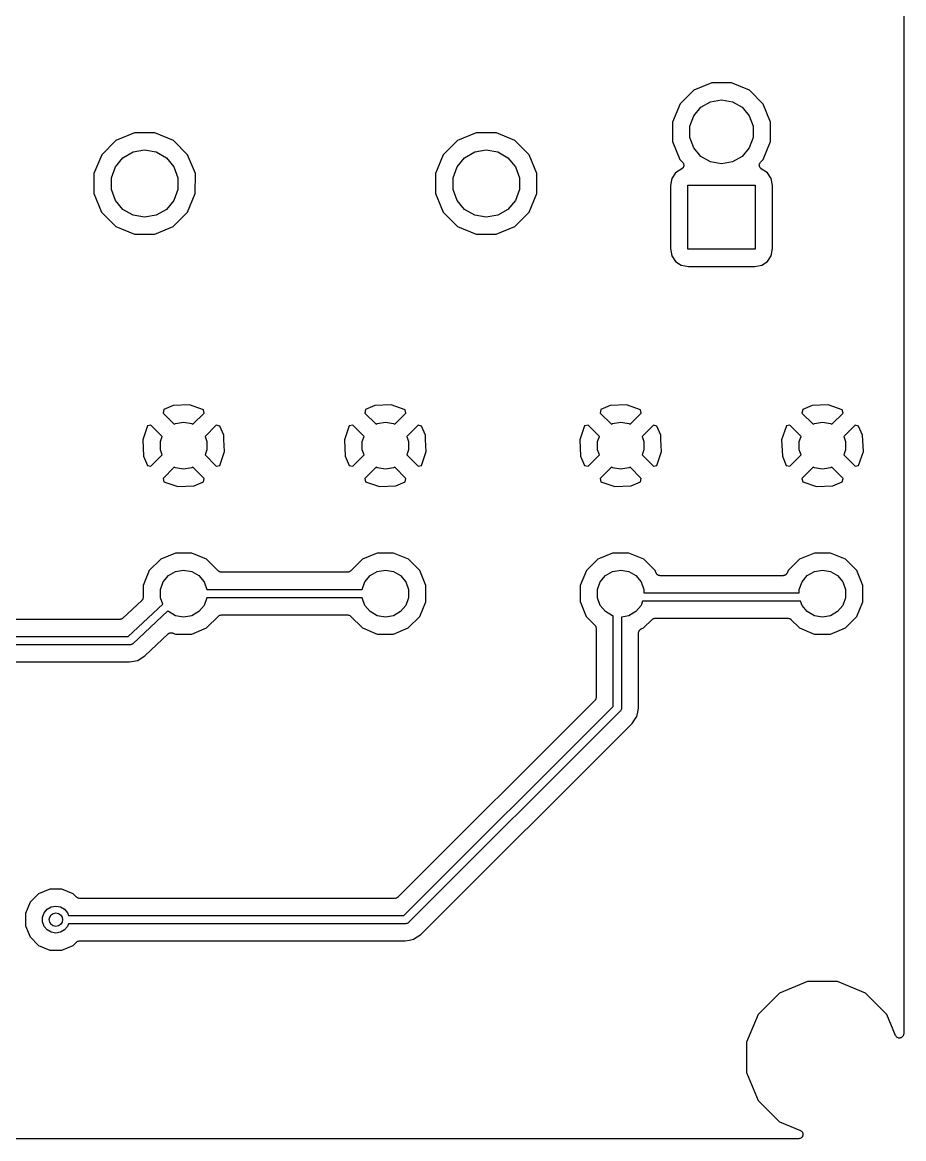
# Model space of a CAD drawing. Extents: x 150.6 to 199.4, y -149.4 to -50.6.
# Drawn here: x 173.2 to 199.42, y -149.42 to -116.2 of the extents above; entities that cross this region are included whole.
import ezdxf

# ---------------------------------------------------------------- set-up
doc = ezdxf.new("R2010")
doc.units = 0
doc.header["$MEASUREMENT"] = 0
doc.layers.add('BLACK', color=7, linetype='CONTINUOUS')

msp = doc.modelspace()

# ---------------------------------------------------------------- linework, layer by layer
at = {"layer": 'Black'}
for p, q in [((199.417, -53.7043), (199.417, -146.297)), ((193.175, -118.223), (192.765, -118.633)), ((193.711, -118.002), (193.175, -118.223)), ((194.291, -118.002), (193.711, -118.002)), ((194.827, -118.225), (194.291, -118.002)), ((195.237, -118.635), (194.827, -118.225)), ((193.387, -118.729), (193.674, -118.564)), ((193.674, -118.564), (194, -118.506)), ((194, -118.506), (194.326, -118.564)), ((194.326, -118.564), (194.613, -118.729)), ((192.765, -118.633), (192.542, -119.169)), ((193.174, -118.983), (193.387, -118.729)), ((194.613, -118.729), (194.826, -118.983)), ((195.458, -119.171), (195.237, -118.635)), ((192.542, -119.169), (192.542, -119.749)), ((193.061, -119.294), (193.174, -118.983)), ((194.826, -118.983), (194.939, -119.294)), ((195.458, -119.751), (195.458, -119.171)), ((176.541, -119.492), (175.987, -119.721)), ((177.141, -119.493), (176.541, -119.492)), ((177.695, -119.723), (177.141, -119.493)), ((186.701, -119.492), (186.147, -119.721)), ((187.301, -119.493), (186.701, -119.492)), ((187.855, -119.723), (187.301, -119.493)), ((193.061, -119.626), (193.061, -119.294)), ((194.939, -119.294), (194.939, -119.626)), ((175.987, -119.721), (175.563, -120.145)), ((178.119, -120.147), (177.695, -119.723)), ((186.147, -119.721), (185.723, -120.145)), ((188.279, -120.147), (187.855, -119.723)), ((192.542, -119.749), (192.763, -120.285)), ((193.174, -119.937), (193.061, -119.626)), ((194.939, -119.626), (194.826, -119.937)), ((195.235, -120.287), (195.458, -119.751)), ((175.563, -120.145), (175.333, -120.699)), ((175.971, -120.498), (176.195, -120.231)), ((176.195, -120.231), (176.497, -120.057)), ((176.497, -120.057), (176.84, -119.997)), ((176.84, -119.997), (177.183, -120.057)), ((177.183, -120.057), (177.485, -120.231)), ((177.485, -120.231), (177.709, -120.498)), ((178.348, -120.701), (178.119, -120.147)), ((185.723, -120.145), (185.493, -120.699)), ((186.131, -120.498), (186.355, -120.231)), ((186.355, -120.231), (186.657, -120.057)), ((186.657, -120.057), (187, -119.997)), ((187, -119.997), (187.343, -120.057)), ((187.343, -120.057), (187.645, -120.231)), ((187.645, -120.231), (187.869, -120.498)), ((188.508, -120.701), (188.279, -120.147)), ((193.387, -120.191), (193.174, -119.937)), ((193.674, -120.356), (193.387, -120.191)), ((194.613, -120.191), (194.326, -120.356)), ((194.826, -119.937), (194.613, -120.191)), ((175.852, -120.826), (175.971, -120.498)), ((177.709, -120.498), (177.828, -120.826)), ((186.012, -120.826), (186.131, -120.498)), ((187.869, -120.498), (187.988, -120.826)), ((192.822, -120.558), (192.634, -120.684)), ((192.763, -120.285), (192.841, -120.363)), ((192.823, -120.557), (192.822, -120.558)), ((192.824, -120.557), (192.823, -120.557)), ((192.839, -120.542), (192.824, -120.557)), ((192.854, -120.528), (192.839, -120.542)), ((192.841, -120.363), (192.842, -120.364)), ((192.842, -120.364), (192.843, -120.365)), ((192.843, -120.365), (192.855, -120.382)), ((192.855, -120.525), (192.854, -120.526)), ((192.854, -120.526), (192.854, -120.528)), ((192.855, -120.382), (192.866, -120.399)), ((192.864, -120.507), (192.855, -120.525)), ((192.873, -120.488), (192.864, -120.507)), ((192.866, -120.399), (192.867, -120.4)), ((192.867, -120.4), (192.867, -120.401)), ((192.867, -120.401), (192.872, -120.422)), ((192.872, -120.422), (192.878, -120.442)), ((192.874, -120.485), (192.873, -120.487)), ((192.873, -120.487), (192.873, -120.488)), ((192.876, -120.465), (192.874, -120.485)), ((192.878, -120.444), (192.876, -120.465)), ((192.878, -120.442), (192.878, -120.443)), ((192.878, -120.443), (192.878, -120.444)), ((194, -120.414), (193.674, -120.356)), ((194.326, -120.356), (194, -120.414)), ((195.122, -120.444), (195.123, -120.443)), ((195.125, -120.465), (195.122, -120.444)), ((195.123, -120.442), (195.128, -120.422)), ((195.123, -120.443), (195.123, -120.442)), ((195.126, -120.485), (195.125, -120.465)), ((195.127, -120.487), (195.126, -120.485)), ((195.127, -120.488), (195.127, -120.487)), ((195.136, -120.507), (195.127, -120.488)), ((195.128, -120.422), (195.133, -120.402)), ((195.133, -120.402), (195.134, -120.4)), ((195.134, -120.399), (195.146, -120.382)), ((195.134, -120.4), (195.134, -120.399)), ((195.145, -120.525), (195.136, -120.507)), ((195.146, -120.526), (195.145, -120.525)), ((195.146, -120.382), (195.157, -120.365)), ((195.147, -120.528), (195.146, -120.526)), ((195.162, -120.542), (195.147, -120.528)), ((195.157, -120.365), (195.158, -120.364)), ((195.158, -120.364), (195.159, -120.363)), ((195.159, -120.363), (195.235, -120.287)), ((195.176, -120.557), (195.162, -120.542)), ((195.177, -120.557), (195.176, -120.557)), ((195.178, -120.558), (195.177, -120.557)), ((195.366, -120.684), (195.178, -120.558)), ((175.333, -120.699), (175.332, -121.299)), ((175.852, -121.174), (175.852, -120.826)), ((177.828, -120.826), (177.828, -121.174)), ((178.347, -121.301), (178.348, -120.701)), ((185.493, -120.699), (185.492, -121.299)), ((186.012, -121.174), (186.012, -120.826)), ((187.988, -120.826), (187.988, -121.174)), ((188.507, -121.05), (188.508, -120.701)), ((192.521, -120.852), (192.48, -121.063)), ((192.634, -120.684), (192.521, -120.852)), ((195.479, -120.852), (195.366, -120.684)), ((195.52, -121.063), (195.479, -120.852)), ((175.971, -121.502), (175.852, -121.174)), ((177.828, -121.174), (177.709, -121.502)), ((186.131, -121.502), (186.012, -121.174)), ((187.988, -121.174), (187.869, -121.502)), ((188.507, -121.301), (188.507, -121.05)), ((192.48, -121.063), (192.48, -122.937)), ((193, -122.95), (193, -121.05)), ((193, -121.05), (195, -121.05)), ((195, -121.05), (195, -122.95)), ((195.52, -122.937), (195.52, -121.063)), ((175.332, -121.299), (175.561, -121.853)), ((176.195, -121.769), (175.971, -121.502)), ((177.709, -121.502), (177.485, -121.769)), ((178.117, -121.855), (178.347, -121.301)), ((185.492, -121.299), (185.721, -121.853)), ((186.355, -121.769), (186.131, -121.502)), ((187.869, -121.502), (187.645, -121.769)), ((188.277, -121.855), (188.507, -121.301)), ((175.561, -121.853), (175.985, -122.277)), ((176.497, -121.943), (176.195, -121.769)), ((177.485, -121.769), (177.183, -121.943)), ((177.693, -122.279), (178.117, -121.855)), ((185.721, -121.853), (186.145, -122.277)), ((186.657, -121.943), (186.355, -121.769)), ((187.645, -121.769), (187.343, -121.943)), ((187.853, -122.279), (188.277, -121.855)), ((176.84, -122.003), (176.497, -121.943)), ((177.183, -121.943), (176.84, -122.003)), ((187, -122.003), (186.657, -121.943)), ((187.343, -121.943), (187, -122.003)), ((175.985, -122.277), (176.539, -122.507)), ((176.539, -122.507), (177.139, -122.508)), ((177.139, -122.508), (177.693, -122.279)), ((186.145, -122.277), (186.699, -122.507)), ((186.699, -122.507), (187.299, -122.508)), ((187.299, -122.508), (187.853, -122.279)), ((192.48, -122.937), (192.521, -123.148)), ((192.521, -123.148), (192.634, -123.316)), ((195, -122.95), (193, -122.95)), ((195.366, -123.316), (195.479, -123.148)), ((195.479, -123.148), (195.52, -122.937)), ((192.634, -123.316), (192.802, -123.429)), ((192.802, -123.429), (193.013, -123.47)), ((193.013, -123.47), (194.987, -123.47)), ((194.987, -123.47), (195.198, -123.429)), ((195.198, -123.429), (195.366, -123.316)), ((177.414, -127.723), (177.387, -127.828)), ((177.387, -127.828), (177.722, -128.163)), ((177.691, -127.608), (177.414, -127.723)), ((178.174, -127.582), (177.691, -127.608)), ((178.587, -127.728), (178.174, -127.582)), ((178.278, -128.163), (178.613, -127.828)), ((178.613, -127.828), (178.587, -127.728)), ((183.414, -127.723), (183.387, -127.828)), ((183.387, -127.828), (183.722, -128.163)), ((183.691, -127.608), (183.414, -127.723)), ((184.174, -127.582), (183.691, -127.608)), ((184.587, -127.728), (184.174, -127.582)), ((184.278, -128.163), (184.613, -127.828)), ((184.613, -127.828), (184.587, -127.728)), ((190.414, -127.723), (190.387, -127.828)), ((190.387, -127.828), (190.722, -128.163)), ((190.691, -127.608), (190.414, -127.723)), ((191.174, -127.582), (190.691, -127.608)), ((191.587, -127.728), (191.174, -127.582)), ((191.278, -128.163), (191.613, -127.828)), ((191.613, -127.828), (191.587, -127.728)), ((196.414, -127.723), (196.387, -127.828)), ((196.387, -127.828), (196.722, -128.163)), ((196.691, -127.608), (196.414, -127.723)), ((197.174, -127.582), (196.691, -127.608)), ((197.587, -127.728), (197.174, -127.582)), ((197.278, -128.163), (197.613, -127.828)), ((197.613, -127.828), (197.587, -127.728)), ((177.028, -128.187), (176.928, -128.213)), ((177.365, -128.525), (177.028, -128.187)), ((177.722, -128.163), (177.76, -128.141)), ((177.76, -128.141), (178, -128.099)), ((178, -128.099), (178.24, -128.141)), ((178.24, -128.141), (178.278, -128.163)), ((178.972, -128.187), (178.635, -128.525)), ((179.077, -128.214), (178.972, -128.187)), ((183.028, -128.187), (182.928, -128.213)), ((183.365, -128.525), (183.028, -128.187)), ((183.722, -128.163), (183.76, -128.141)), ((183.76, -128.141), (184, -128.099)), ((184, -128.099), (184.24, -128.141)), ((184.24, -128.141), (184.278, -128.163)), ((184.972, -128.187), (184.635, -128.525)), ((185.077, -128.214), (184.972, -128.187)), ((190.028, -128.187), (189.928, -128.213)), ((190.365, -128.525), (190.028, -128.187)), ((190.722, -128.163), (190.76, -128.141)), ((190.76, -128.141), (191, -128.099)), ((191, -128.099), (191.24, -128.141)), ((191.24, -128.141), (191.278, -128.163)), ((191.972, -128.187), (191.635, -128.525)), ((192.077, -128.214), (191.972, -128.187)), ((196.028, -128.187), (195.928, -128.213)), ((196.365, -128.525), (196.028, -128.187)), ((196.722, -128.163), (196.76, -128.141)), ((196.76, -128.141), (197, -128.099)), ((197, -128.099), (197.24, -128.141)), ((197.24, -128.141), (197.278, -128.163)), ((197.972, -128.187), (197.635, -128.525)), ((198.077, -128.214), (197.972, -128.187)), ((176.928, -128.213), (176.782, -128.626)), ((177.309, -128.678), (177.365, -128.525)), ((178.635, -128.525), (178.691, -128.678)), ((179.192, -128.491), (179.077, -128.214)), ((179.198, -128.614), (179.192, -128.491)), ((182.928, -128.213), (182.782, -128.626)), ((183.309, -128.678), (183.365, -128.525)), ((184.635, -128.525), (184.691, -128.678)), ((185.192, -128.491), (185.077, -128.214)), ((185.198, -128.614), (185.192, -128.491)), ((189.928, -128.213), (189.782, -128.626)), ((190.309, -128.678), (190.365, -128.525)), ((191.635, -128.525), (191.691, -128.678)), ((192.192, -128.491), (192.077, -128.214)), ((192.198, -128.614), (192.192, -128.491)), ((195.928, -128.213), (195.782, -128.626)), ((196.309, -128.678), (196.365, -128.525)), ((197.635, -128.525), (197.691, -128.678)), ((198.192, -128.491), (198.077, -128.214)), ((198.218, -128.974), (198.192, -128.491)), ((176.782, -128.626), (176.808, -129.109)), ((177.309, -128.922), (177.309, -128.678)), ((178.691, -128.678), (178.691, -128.922)), ((179.218, -128.974), (179.198, -128.614)), ((182.782, -128.626), (182.808, -129.109)), ((183.309, -128.922), (183.309, -128.678)), ((184.691, -128.678), (184.691, -128.922)), ((185.218, -128.974), (185.198, -128.614)), ((189.782, -128.626), (189.808, -129.109)), ((190.309, -128.922), (190.309, -128.678)), ((191.691, -128.678), (191.691, -128.922)), ((192.218, -128.974), (192.198, -128.614)), ((195.782, -128.626), (195.808, -129.109)), ((196.309, -128.922), (196.309, -128.678)), ((197.691, -128.678), (197.691, -128.922)), ((176.808, -129.109), (176.923, -129.386)), ((177.028, -129.413), (177.365, -129.075)), ((177.365, -129.075), (177.309, -128.922)), ((178.691, -128.922), (178.635, -129.075)), ((178.635, -129.075), (178.972, -129.413)), ((179.072, -129.387), (179.218, -128.974)), ((182.808, -129.109), (182.923, -129.386)), ((183.028, -129.413), (183.365, -129.075)), ((183.365, -129.075), (183.309, -128.922)), ((184.691, -128.922), (184.635, -129.075)), ((184.635, -129.075), (184.972, -129.413)), ((185.072, -129.387), (185.218, -128.974)), ((189.808, -129.109), (189.923, -129.386)), ((190.028, -129.413), (190.365, -129.075)), ((190.365, -129.075), (190.309, -128.922)), ((191.691, -128.922), (191.635, -129.075)), ((191.635, -129.075), (191.972, -129.413)), ((192.072, -129.387), (192.218, -128.974)), ((195.808, -129.109), (195.923, -129.386)), ((196.028, -129.413), (196.365, -129.075)), ((196.365, -129.075), (196.309, -128.922)), ((197.691, -128.922), (197.635, -129.075)), ((197.635, -129.075), (197.972, -129.413)), ((198.072, -129.387), (198.218, -128.974)), ((176.923, -129.386), (177.028, -129.413)), ((177.722, -129.437), (177.387, -129.772)), ((177.76, -129.459), (177.722, -129.437)), ((178, -129.501), (177.76, -129.459)), ((178.24, -129.459), (178, -129.501)), ((178.278, -129.437), (178.24, -129.459)), ((178.613, -129.772), (178.278, -129.437)), ((178.972, -129.413), (179.072, -129.387)), ((182.923, -129.386), (183.028, -129.413)), ((183.722, -129.437), (183.387, -129.772)), ((183.76, -129.459), (183.722, -129.437)), ((184, -129.501), (183.76, -129.459)), ((184.24, -129.459), (184, -129.501)), ((184.278, -129.437), (184.24, -129.459)), ((184.613, -129.772), (184.278, -129.437)), ((184.972, -129.413), (185.072, -129.387)), ((189.923, -129.386), (190.028, -129.413)), ((190.722, -129.437), (190.387, -129.772)), ((190.76, -129.459), (190.722, -129.437)), ((191, -129.501), (190.76, -129.459)), ((191.24, -129.459), (191, -129.501)), ((191.278, -129.437), (191.24, -129.459)), ((191.613, -129.772), (191.278, -129.437)), ((191.972, -129.413), (192.072, -129.387)), ((195.923, -129.386), (196.028, -129.413)), ((196.722, -129.437), (196.387, -129.772)), ((196.76, -129.459), (196.722, -129.437)), ((197, -129.501), (196.76, -129.459)), ((197.24, -129.459), (197, -129.501)), ((197.278, -129.437), (197.24, -129.459)), ((197.613, -129.772), (197.278, -129.437)), ((197.972, -129.413), (198.072, -129.387)), ((177.387, -129.772), (177.413, -129.872)), ((178.586, -129.877), (178.613, -129.772)), ((183.387, -129.772), (183.413, -129.872)), ((184.586, -129.877), (184.613, -129.772)), ((190.387, -129.772), (190.413, -129.872)), ((191.586, -129.877), (191.613, -129.772)), ((196.387, -129.772), (196.413, -129.872)), ((197.586, -129.877), (197.613, -129.772)), ((177.413, -129.872), (177.826, -130.018)), ((177.826, -130.018), (178.309, -129.992)), ((178.309, -129.992), (178.586, -129.877)), ((183.413, -129.872), (183.826, -130.018)), ((183.826, -130.018), (184.309, -129.992)), ((184.309, -129.992), (184.586, -129.877)), ((190.413, -129.872), (190.826, -130.018)), ((190.826, -130.018), (191.309, -129.992)), ((191.309, -129.992), (191.586, -129.877)), ((196.413, -129.872), (196.826, -130.018)), ((196.826, -130.018), (197.309, -129.992)), ((197.309, -129.992), (197.586, -129.877)), ((177.317, -132.177), (176.978, -132.516)), ((177.761, -131.993), (177.317, -132.177)), ((178.241, -131.994), (177.761, -131.993)), ((178.684, -132.178), (178.241, -131.994)), ((179.036, -132.53), (178.684, -132.178)), ((183.317, -132.177), (182.964, -132.53)), ((183.761, -131.993), (183.317, -132.177)), ((184.241, -131.994), (183.761, -131.993)), ((184.684, -132.178), (184.241, -131.994)), ((185.023, -132.517), (184.684, -132.178)), ((190.317, -132.177), (189.978, -132.516)), ((190.761, -131.993), (190.317, -132.177)), ((191.241, -131.994), (190.761, -131.993)), ((191.684, -132.178), (191.241, -131.994)), ((192.023, -132.517), (191.684, -132.178)), ((196.317, -132.177), (195.978, -132.516)), ((196.761, -131.993), (196.317, -132.177)), ((197.241, -131.994), (196.761, -131.993)), ((197.684, -132.178), (197.241, -131.994)), ((198.023, -132.517), (197.684, -132.178)), ((176.978, -132.516), (176.794, -132.959)), ((177.76, -132.541), (178, -132.499)), ((178, -132.499), (178.24, -132.541)), ((183.76, -132.541), (184, -132.499)), ((184, -132.499), (184.24, -132.541)), ((185.207, -132.961), (185.023, -132.517)), ((189.978, -132.516), (189.794, -132.959)), ((190.76, -132.541), (191, -132.499)), ((191, -132.499), (191.24, -132.541)), ((192.053, -132.588), (192.023, -132.517)), ((195.978, -132.516), (195.947, -132.589)), ((196.76, -132.541), (197, -132.499)), ((197, -132.499), (197.24, -132.541)), ((198.207, -132.961), (198.023, -132.517)), ((177.309, -133.078), (177.393, -132.849)), ((177.393, -132.849), (177.549, -132.663)), ((177.549, -132.663), (177.76, -132.541)), ((178.24, -132.541), (178.451, -132.663)), ((178.451, -132.663), (178.607, -132.849)), ((178.607, -132.849), (178.689, -133.075)), ((179.04, -132.533), (179.036, -132.53)), ((179.044, -132.537), (179.04, -132.533)), ((179.058, -132.546), (179.044, -132.537)), ((179.072, -132.555), (179.058, -132.546)), ((179.077, -132.557), (179.072, -132.555)), ((179.082, -132.559), (179.077, -132.557)), ((179.098, -132.562), (179.082, -132.559)), ((179.114, -132.567), (179.098, -132.562)), ((179.12, -132.566), (179.114, -132.567)), ((179.126, -132.567), (179.12, -132.566)), ((182.874, -132.567), (179.126, -132.567)), ((182.879, -132.566), (182.874, -132.567)), ((182.885, -132.567), (182.879, -132.566)), ((182.901, -132.562), (182.885, -132.567)), ((182.917, -132.559), (182.901, -132.562)), ((182.922, -132.557), (182.917, -132.559)), ((182.927, -132.555), (182.922, -132.557)), ((182.941, -132.546), (182.927, -132.555)), ((182.955, -132.537), (182.941, -132.546)), ((182.959, -132.533), (182.955, -132.537)), ((182.964, -132.53), (182.959, -132.533)), ((183.311, -133.075), (183.393, -132.849)), ((183.393, -132.849), (183.549, -132.663)), ((183.549, -132.663), (183.76, -132.541)), ((184.24, -132.541), (184.451, -132.663)), ((184.451, -132.663), (184.607, -132.849)), ((184.607, -132.849), (184.691, -133.078)), ((190.309, -133.078), (190.393, -132.849)), ((190.393, -132.849), (190.549, -132.663)), ((190.549, -132.663), (190.76, -132.541)), ((191.24, -132.541), (191.451, -132.663)), ((191.451, -132.663), (191.607, -132.849)), ((191.607, -132.849), (191.691, -133.078)), ((192.057, -132.596), (192.053, -132.588)), ((192.06, -132.603), (192.057, -132.596)), ((192.069, -132.614), (192.06, -132.603)), ((192.076, -132.626), (192.069, -132.614)), ((192.083, -132.631), (192.076, -132.626)), ((192.089, -132.637), (192.083, -132.631)), ((192.1, -132.644), (192.089, -132.637)), ((192.111, -132.653), (192.1, -132.644)), ((192.119, -132.655), (192.111, -132.653)), ((192.127, -132.659), (192.119, -132.655)), ((192.14, -132.662), (192.127, -132.659)), ((192.153, -132.666), (192.14, -132.662)), ((192.162, -132.666), (192.153, -132.666)), ((192.17, -132.667), (192.162, -132.666)), ((195.83, -132.667), (192.17, -132.667)), ((195.838, -132.666), (195.83, -132.667)), ((195.847, -132.666), (195.838, -132.666)), ((195.86, -132.662), (195.847, -132.666)), ((195.874, -132.659), (195.86, -132.662)), ((195.881, -132.655), (195.874, -132.659)), ((195.889, -132.653), (195.881, -132.655)), ((195.9, -132.644), (195.889, -132.653)), ((195.912, -132.637), (195.9, -132.644)), ((195.917, -132.631), (195.912, -132.637)), ((195.924, -132.626), (195.917, -132.631)), ((195.931, -132.614), (195.924, -132.626)), ((195.94, -132.603), (195.931, -132.614)), ((195.943, -132.596), (195.94, -132.603)), ((195.947, -132.589), (195.943, -132.596)), ((196.309, -133.078), (196.393, -132.849)), ((196.393, -132.849), (196.549, -132.663)), ((196.549, -132.663), (196.76, -132.541)), ((197.24, -132.541), (197.451, -132.663)), ((197.451, -132.663), (197.607, -132.849)), ((197.607, -132.849), (197.691, -133.078)), ((176.794, -132.959), (176.793, -133.312)), ((177.309, -133.322), (177.309, -133.078)), ((178.689, -133.075), (183.311, -133.075)), ((184.691, -133.078), (184.691, -133.322)), ((185.206, -133.441), (185.207, -132.961)), ((189.794, -132.959), (189.793, -133.439)), ((190.309, -133.322), (190.309, -133.078)), ((191.691, -133.078), (191.691, -133.175)), ((191.691, -133.175), (196.309, -133.175)), ((196.309, -133.175), (196.309, -133.078)), ((197.691, -133.078), (197.691, -133.322)), ((198.206, -133.441), (198.207, -132.961)), ((176.753, -133.405), (176.187, -133.933)), ((176.351, -134.475), (177.38, -133.515)), ((176.758, -133.398), (176.753, -133.405)), ((176.764, -133.393), (176.758, -133.398)), ((176.771, -133.381), (176.764, -133.393)), ((176.78, -133.369), (176.771, -133.381)), ((176.782, -133.362), (176.78, -133.369)), ((176.786, -133.355), (176.782, -133.362)), ((176.788, -133.341), (176.786, -133.355)), ((176.792, -133.327), (176.788, -133.341)), ((176.793, -133.312), (176.792, -133.319)), ((176.792, -133.319), (176.792, -133.327)), ((177.38, -133.515), (177.309, -133.322)), ((178.689, -133.325), (178.607, -133.551)), ((183.311, -133.325), (178.689, -133.325)), ((183.393, -133.551), (183.311, -133.325)), ((184.691, -133.322), (184.607, -133.551)), ((185.022, -133.884), (185.206, -133.441)), ((189.793, -133.439), (189.977, -133.883)), ((190.393, -133.551), (190.309, -133.322)), ((191.653, -133.425), (191.607, -133.551)), ((196.347, -133.425), (191.653, -133.425)), ((196.393, -133.551), (196.347, -133.425)), ((197.691, -133.322), (197.607, -133.551)), ((198.022, -133.884), (198.206, -133.441)), ((177.531, -133.715), (176.485, -134.691)), ((177.549, -133.737), (177.531, -133.715)), ((177.76, -133.859), (177.549, -133.737)), ((178.451, -133.737), (178.24, -133.859)), ((178.607, -133.551), (178.451, -133.737)), ((179.059, -133.854), (179.073, -133.845)), ((179.073, -133.845), (179.078, -133.843)), ((179.078, -133.843), (179.083, -133.841)), ((179.083, -133.841), (179.099, -133.838)), ((179.099, -133.838), (179.115, -133.833)), ((179.115, -133.833), (179.121, -133.834)), ((179.121, -133.834), (179.126, -133.833)), ((179.126, -133.833), (182.874, -133.833)), ((182.874, -133.833), (182.88, -133.834)), ((182.88, -133.834), (182.886, -133.833)), ((182.886, -133.833), (182.902, -133.838)), ((182.902, -133.838), (182.918, -133.841)), ((182.918, -133.841), (182.923, -133.843)), ((182.923, -133.843), (182.928, -133.845)), ((182.928, -133.845), (182.942, -133.854)), ((183.549, -133.737), (183.393, -133.551)), ((183.76, -133.859), (183.549, -133.737)), ((184.451, -133.737), (184.24, -133.859)), ((184.607, -133.551), (184.451, -133.737)), ((190.549, -133.737), (190.393, -133.551)), ((190.76, -133.859), (190.549, -133.737)), ((191.451, -133.737), (191.24, -133.859)), ((191.607, -133.551), (191.451, -133.737)), ((196.549, -133.737), (196.393, -133.551)), ((196.76, -133.859), (196.549, -133.737)), ((197.451, -133.737), (197.24, -133.859)), ((197.607, -133.551), (197.451, -133.737)), ((176.1, -133.967), (172.739, -133.967)), ((176.104, -133.966), (176.1, -133.967)), ((176.107, -133.967), (176.104, -133.966)), ((176.125, -133.963), (176.107, -133.967)), ((176.144, -133.959), (176.125, -133.963)), ((176.147, -133.958), (176.144, -133.959)), ((176.15, -133.957), (176.147, -133.958)), ((176.166, -133.947), (176.15, -133.957)), ((176.182, -133.937), (176.166, -133.947)), ((176.184, -133.935), (176.182, -133.937)), ((176.187, -133.933), (176.184, -133.935)), ((178, -133.901), (177.76, -133.859)), ((178.24, -133.859), (178, -133.901)), ((178.683, -134.223), (179.036, -133.87)), ((179.036, -133.87), (179.041, -133.867)), ((179.041, -133.867), (179.045, -133.863)), ((179.045, -133.863), (179.059, -133.854)), ((182.942, -133.854), (182.956, -133.863)), ((182.956, -133.863), (182.96, -133.867)), ((182.96, -133.867), (182.964, -133.87)), ((182.964, -133.87), (183.316, -134.222)), ((184, -133.901), (183.76, -133.859)), ((184.24, -133.859), (184, -133.901)), ((184.683, -134.223), (185.022, -133.884)), ((189.977, -133.883), (190.23, -134.136)), ((190.23, -134.136), (190.233, -134.141)), ((190.233, -134.141), (190.237, -134.144)), ((190.237, -134.144), (190.246, -134.159)), ((190.246, -134.159), (190.255, -134.172)), ((190.255, -134.172), (190.257, -134.178)), ((190.257, -134.178), (190.259, -134.183)), ((190.775, -133.861), (190.76, -133.859)), ((190.775, -136.558), (190.775, -133.861)), ((191.24, -133.859), (191.025, -133.897)), ((191.025, -133.897), (191.025, -136.61)), ((191.683, -134.223), (191.936, -133.97)), ((191.936, -133.97), (191.941, -133.967)), ((191.941, -133.967), (191.944, -133.963)), ((191.944, -133.963), (191.959, -133.954)), ((191.959, -133.954), (191.972, -133.945)), ((191.972, -133.945), (191.978, -133.943)), ((191.978, -133.943), (191.983, -133.941)), ((191.983, -133.941), (191.999, -133.938)), ((191.999, -133.938), (192.015, -133.933)), ((192.015, -133.933), (192.021, -133.934)), ((192.021, -133.934), (192.026, -133.933)), ((192.026, -133.933), (195.974, -133.933)), ((195.974, -133.933), (195.98, -133.934)), ((195.98, -133.934), (195.985, -133.933)), ((195.985, -133.933), (196.001, -133.938)), ((196.001, -133.938), (196.018, -133.941)), ((196.018, -133.941), (196.023, -133.943)), ((196.023, -133.943), (196.028, -133.945)), ((196.028, -133.945), (196.042, -133.954)), ((196.042, -133.954), (196.056, -133.963)), ((196.056, -133.963), (196.06, -133.967)), ((196.06, -133.967), (196.064, -133.97)), ((196.064, -133.97), (196.316, -134.222)), ((197, -133.901), (196.76, -133.859)), ((197.24, -133.859), (197, -133.901)), ((197.683, -134.223), (198.022, -133.884)), ((171.47, -134.475), (176.351, -134.475)), ((176.841, -135.054), (177.544, -134.398)), ((177.544, -134.398), (177.55, -134.394)), ((177.55, -134.394), (177.554, -134.39)), ((177.554, -134.39), (177.568, -134.382)), ((177.568, -134.382), (177.581, -134.374)), ((177.581, -134.374), (177.587, -134.372)), ((177.587, -134.372), (177.593, -134.37)), ((177.593, -134.37), (177.609, -134.367)), ((177.609, -134.367), (177.624, -134.364)), ((177.624, -134.364), (177.63, -134.365)), ((177.63, -134.365), (177.637, -134.364)), ((177.637, -134.364), (177.652, -134.367)), ((177.652, -134.367), (177.668, -134.369)), ((177.668, -134.369), (177.674, -134.372)), ((177.674, -134.372), (177.68, -134.373)), ((177.68, -134.373), (177.759, -134.406)), ((177.759, -134.406), (178.239, -134.407)), ((178.239, -134.407), (178.683, -134.223)), ((183.316, -134.222), (183.759, -134.406)), ((183.759, -134.406), (184.239, -134.407)), ((184.239, -134.407), (184.683, -134.223)), ((190.259, -134.183), (190.262, -134.199)), ((190.262, -134.199), (190.267, -134.215)), ((190.267, -134.215), (190.266, -134.221)), ((190.266, -134.221), (190.267, -134.226)), ((190.267, -134.226), (190.267, -136.295)), ((191.533, -134.37), (191.534, -134.362)), ((191.533, -136.598), (191.533, -134.37)), ((191.534, -134.353), (191.538, -134.34)), ((191.534, -134.362), (191.534, -134.353)), ((191.538, -134.34), (191.541, -134.327)), ((191.541, -134.327), (191.545, -134.319)), ((191.545, -134.319), (191.547, -134.311)), ((191.547, -134.311), (191.556, -134.3)), ((191.556, -134.3), (191.563, -134.289)), ((191.563, -134.289), (191.569, -134.283)), ((191.569, -134.283), (191.574, -134.276)), ((191.574, -134.276), (191.586, -134.269)), ((191.586, -134.269), (191.596, -134.26)), ((191.596, -134.26), (191.604, -134.257)), ((191.604, -134.257), (191.612, -134.253)), ((191.612, -134.253), (191.683, -134.223)), ((196.316, -134.222), (196.759, -134.406)), ((196.759, -134.406), (197.239, -134.407)), ((197.239, -134.407), (197.683, -134.223)), ((176.4, -134.725), (171.41, -134.725)), ((176.403, -134.724), (176.4, -134.725)), ((176.407, -134.725), (176.403, -134.724)), ((176.425, -134.721), (176.407, -134.725)), ((176.443, -134.717), (176.425, -134.721)), ((176.446, -134.716), (176.443, -134.717)), ((176.449, -134.715), (176.446, -134.716)), ((176.464, -134.705), (176.449, -134.715)), ((176.48, -134.696), (176.464, -134.705)), ((176.482, -134.693), (176.48, -134.696)), ((176.485, -134.691), (176.482, -134.693)), ((176.633, -135.188), (176.733, -135.121)), ((176.733, -135.121), (176.735, -135.12)), ((176.735, -135.12), (176.737, -135.119)), ((176.737, -135.119), (176.841, -135.054)), ((171.423, -135.233), (176.387, -135.233)), ((176.387, -135.233), (176.508, -135.209)), ((176.508, -135.209), (176.51, -135.209)), ((176.51, -135.209), (176.512, -135.208)), ((176.512, -135.208), (176.63, -135.189)), ((176.63, -135.189), (176.632, -135.188)), ((176.632, -135.188), (176.633, -135.188)), ((190.23, -136.385), (184.375, -142.23)), ((190.233, -136.38), (190.23, -136.385)), ((190.237, -136.376), (190.233, -136.38)), ((190.246, -136.362), (190.237, -136.376)), ((190.255, -136.349), (190.246, -136.362)), ((190.257, -136.343), (190.255, -136.349)), ((190.259, -136.338), (190.257, -136.343)), ((190.262, -136.322), (190.259, -136.338)), ((190.267, -136.306), (190.262, -136.322)), ((190.267, -136.295), (190.266, -136.3)), ((190.266, -136.3), (190.267, -136.306)), ((184.548, -142.775), (190.775, -136.558)), ((190.988, -136.698), (184.688, -142.988)), ((190.992, -136.694), (190.988, -136.698)), ((190.996, -136.69), (190.992, -136.694)), ((191.004, -136.676), (190.996, -136.69)), ((191.013, -136.663), (191.004, -136.676)), ((191.015, -136.658), (191.013, -136.663)), ((191.017, -136.653), (191.015, -136.658)), ((191.02, -136.637), (191.017, -136.653)), ((191.025, -136.621), (191.02, -136.637)), ((191.025, -136.61), (191.024, -136.615)), ((191.024, -136.615), (191.025, -136.621)), ((191.482, -136.852), (191.507, -136.73)), ((191.507, -136.73), (191.533, -136.598)), ((191.507, -136.73), (191.507, -136.73)), ((191.507, -136.73), (191.507, -136.73)), ((185.056, -143.339), (191.339, -137.066)), ((191.339, -137.066), (191.414, -136.954)), ((191.414, -136.954), (191.482, -136.852)), ((191.414, -136.954), (191.414, -136.954)), ((191.414, -136.954), (191.414, -136.954)), ((173.686, -142.13), (173.431, -142.385)), ((174.02, -141.992), (173.686, -142.13)), ((174.381, -141.992), (174.02, -141.992)), ((174.715, -142.131), (174.381, -141.992)), ((174.814, -142.23), (174.715, -142.131)), ((173.431, -142.385), (173.292, -142.719)), ((174.818, -142.233), (174.814, -142.23)), ((174.822, -142.237), (174.818, -142.233)), ((174.836, -142.246), (174.822, -142.237)), ((174.85, -142.255), (174.836, -142.246)), ((174.855, -142.257), (174.85, -142.255)), ((174.86, -142.259), (174.855, -142.257)), ((174.877, -142.262), (174.86, -142.259)), ((174.893, -142.267), (174.877, -142.262)), ((174.898, -142.266), (174.893, -142.267)), ((174.904, -142.267), (174.898, -142.266)), ((184.286, -142.267), (174.904, -142.267)), ((184.291, -142.266), (184.286, -142.267)), ((184.297, -142.267), (184.291, -142.266)), ((184.313, -142.262), (184.297, -142.267)), ((184.329, -142.259), (184.313, -142.262)), ((184.334, -142.257), (184.329, -142.259)), ((184.339, -142.255), (184.334, -142.257)), ((184.353, -142.246), (184.339, -142.255)), ((184.367, -142.237), (184.353, -142.246)), ((184.371, -142.233), (184.367, -142.237)), ((184.375, -142.23), (184.371, -142.233)), ((173.292, -142.719), (173.292, -143.08)), ((173.805, -142.83), (173.852, -142.699)), ((173.852, -142.699), (173.942, -142.592)), ((173.942, -142.592), (174.063, -142.523)), ((174.063, -142.523), (174.2, -142.498)), ((174.2, -142.498), (174.337, -142.523)), ((174.337, -142.523), (174.458, -142.592)), ((174.458, -142.592), (174.548, -142.699)), ((174.548, -142.699), (174.575, -142.775)), ((174.575, -142.775), (184.548, -142.775)), ((173.292, -143.08), (173.43, -143.414)), ((173.805, -142.97), (173.805, -142.83)), ((173.852, -143.101), (173.805, -142.97)), ((173.942, -143.208), (173.852, -143.101)), ((174.548, -143.101), (174.458, -143.208)), ((174.575, -143.025), (174.548, -143.101)), ((184.6, -143.025), (174.575, -143.025)), ((184.605, -143.024), (184.6, -143.025)), ((184.611, -143.025), (184.605, -143.024)), ((184.627, -143.02), (184.611, -143.025)), ((184.643, -143.017), (184.627, -143.02)), ((184.647, -143.015), (184.643, -143.017)), ((184.653, -143.013), (184.647, -143.015)), ((184.666, -143.004), (184.653, -143.013)), ((184.68, -142.996), (184.666, -143.004)), ((184.684, -142.992), (184.68, -142.996)), ((184.688, -142.988), (184.684, -142.992)), ((173.43, -143.414), (173.685, -143.669)), ((174.063, -143.277), (173.942, -143.208)), ((174.2, -143.302), (174.063, -143.277)), ((174.337, -143.277), (174.2, -143.302)), ((174.458, -143.208), (174.337, -143.277)), ((184.841, -143.483), (184.943, -143.415)), ((184.943, -143.415), (185.056, -143.339)), ((184.943, -143.415), (184.943, -143.415)), ((184.943, -143.415), (184.943, -143.415)), ((173.685, -143.669), (174.019, -143.808)), ((174.019, -143.808), (174.38, -143.808)), ((174.38, -143.808), (174.714, -143.67)), ((174.714, -143.67), (174.814, -143.57)), ((174.814, -143.57), (174.818, -143.567)), ((174.818, -143.567), (174.822, -143.563)), ((174.822, -143.563), (174.836, -143.554)), ((174.836, -143.554), (174.85, -143.545)), ((174.85, -143.545), (174.855, -143.543)), ((174.855, -143.543), (174.86, -143.541)), ((174.86, -143.541), (174.877, -143.538)), ((174.877, -143.538), (174.893, -143.533)), ((174.893, -143.533), (174.898, -143.534)), ((174.898, -143.534), (174.904, -143.533)), ((174.904, -143.533), (184.587, -143.533)), ((184.587, -143.533), (184.72, -143.507)), ((184.72, -143.507), (184.841, -143.483)), ((184.72, -143.507), (184.72, -143.507)), ((184.72, -143.507), (184.72, -143.507)), ((196.553, -144.742), (195.723, -145.085)), ((197.451, -144.742), (196.553, -144.742)), ((198.281, -145.087), (197.451, -144.742)), ((195.723, -145.085), (195.087, -145.719)), ((198.915, -145.723), (198.281, -145.087)), ((195.087, -145.719), (194.742, -146.549)), ((199.173, -146.345), (198.915, -145.723)), ((199.183, -146.362), (199.173, -146.345)), ((199.193, -146.378), (199.183, -146.362)), ((199.195, -146.38), (199.193, -146.378)), ((199.196, -146.382), (199.195, -146.38)), ((199.212, -146.394), (199.196, -146.382)), ((199.226, -146.407), (199.212, -146.394)), ((199.229, -146.408), (199.226, -146.407)), ((199.231, -146.409), (199.229, -146.408)), ((199.25, -146.415), (199.231, -146.409)), ((199.268, -146.422), (199.25, -146.415)), ((199.271, -146.422), (199.268, -146.422)), ((199.273, -146.423), (199.271, -146.422)), ((199.293, -146.422), (199.273, -146.423)), ((199.312, -146.422), (199.293, -146.422)), ((199.315, -146.421), (199.312, -146.422)), ((199.317, -146.421), (199.315, -146.421)), ((199.335, -146.413), (199.317, -146.421)), ((199.353, -146.407), (199.335, -146.413)), ((199.356, -146.405), (199.353, -146.407)), ((199.358, -146.404), (199.356, -146.405)), ((199.372, -146.391), (199.358, -146.404)), ((199.387, -146.378), (199.372, -146.391)), ((199.389, -146.376), (199.387, -146.378)), ((199.391, -146.374), (199.389, -146.376)), ((199.4, -146.357), (199.391, -146.374)), ((199.409, -146.34), (199.4, -146.357)), ((199.41, -146.337), (199.409, -146.34)), ((199.411, -146.335), (199.41, -146.337)), ((199.414, -146.316), (199.411, -146.335)), ((199.417, -146.297), (199.414, -146.316)), ((194.742, -146.549), (194.742, -147.447)), ((194.742, -147.447), (195.085, -148.277)), ((195.085, -148.277), (195.719, -148.913)), ((195.719, -148.913), (196.344, -149.173)), ((196.296, -149.417), (153.703, -149.417)), ((196.315, -149.414), (196.296, -149.417)), ((196.334, -149.411), (196.315, -149.414)), ((196.336, -149.41), (196.334, -149.411)), ((196.339, -149.409), (196.336, -149.41)), ((196.356, -149.4), (196.339, -149.409)), ((196.344, -149.173), (196.361, -149.183)), ((196.373, -149.391), (196.356, -149.4)), ((196.361, -149.183), (196.377, -149.193)), ((196.375, -149.389), (196.373, -149.391)), ((196.377, -149.387), (196.375, -149.389)), ((196.377, -149.193), (196.379, -149.195)), ((196.39, -149.373), (196.377, -149.387)), ((196.379, -149.195), (196.382, -149.196)), ((196.382, -149.196), (196.393, -149.212)), ((196.403, -149.358), (196.39, -149.373)), ((196.393, -149.212), (196.406, -149.226)), ((196.404, -149.356), (196.403, -149.358)), ((196.406, -149.353), (196.404, -149.356)), ((196.406, -149.226), (196.407, -149.229)), ((196.412, -149.335), (196.406, -149.353)), ((196.407, -149.229), (196.408, -149.231)), ((196.408, -149.231), (196.414, -149.25)), ((196.42, -149.318), (196.412, -149.335)), ((196.414, -149.25), (196.421, -149.268)), ((196.421, -149.312), (196.42, -149.315)), ((196.42, -149.315), (196.42, -149.318)), ((196.421, -149.268), (196.421, -149.271)), ((196.421, -149.271), (196.422, -149.274)), ((196.422, -149.274), (196.421, -149.293)), ((196.421, -149.293), (196.421, -149.312))]:
    msp.add_line(p, q, dxfattribs=at)
msp.add_circle((174.2, -142.9), 0.2, dxfattribs=at)

doc.saveas('drawing.dxf')
